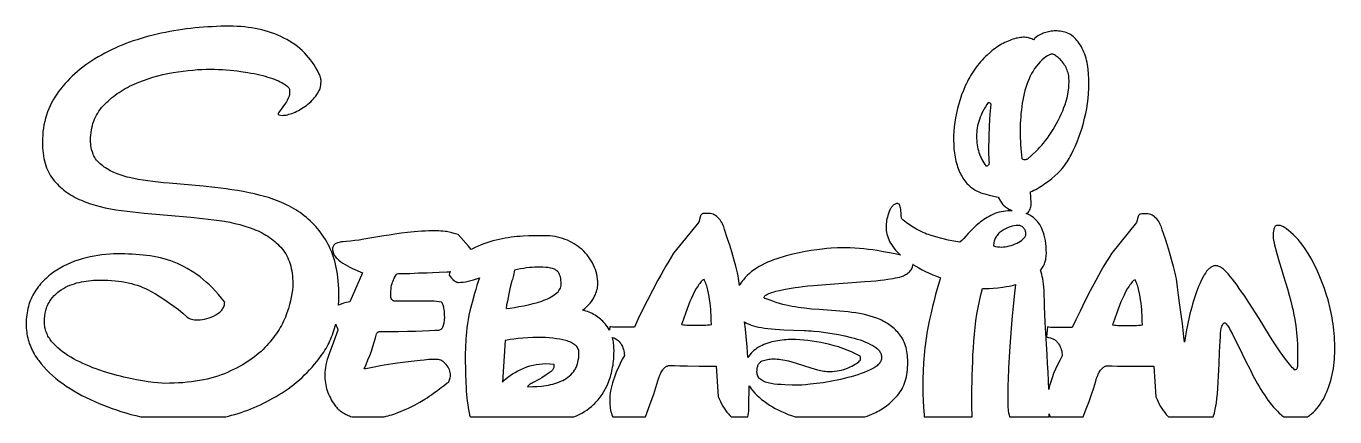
# Model space of a CAD drawing. Extents: x 0 to 212, y 5 to 68.
import ezdxf

# ---------------------------------------------------------------- set-up
doc = ezdxf.new("R2010")
doc.units = 0
doc.layers.add('CAMADA_1', color=18, linetype='CONTINUOUS')

msp = doc.modelspace()

# ---------------------------------------------------------------- linework, layer by layer
at = {"layer": 'CAMADA_1'}
for points in [[(18.52, 5.41), (32.25, 5.41), (32.68, 5.52), (33.21, 5.66), (33.73, 5.8), (34.26, 5.96), (34.78, 6.13), (35.3, 6.31), (35.82, 6.5), (36.34, 6.7), (36.85, 6.92), (37.36, 7.14), (37.87, 7.37), (38.38, 7.61), (38.89, 7.87), (39.39, 8.13), (39.89, 8.41), (40.39, 8.69), (40.89, 8.99), (41.38, 9.3), (41.87, 9.62), (42.34, 9.95), (42.81, 10.29), (43.27, 10.64), (43.72, 11.01), (44.16, 11.38), (44.59, 11.77), (45.01, 12.17), (45.42, 12.58), (45.82, 13.01), (46.22, 13.44), (46.6, 13.89), (46.98, 14.35), (47.35, 14.82), (47.71, 15.3), (47.91, 15.58), (48.1, 15.87), (48.29, 16.16), (48.47, 16.46), (48.64, 16.76), (48.8, 17.06), (48.96, 17.37), (49.11, 17.69), (49.25, 18.01), (49.38, 18.33), (49.51, 18.66), (49.63, 19), (49.74, 19.34), (49.85, 19.68), (49.94, 20.03), (50.03, 20.38), (50.13, 20.17), (50.22, 19.94), (50.3, 19.69), (50.38, 19.42), (49.69, 17.48), (48.98, 15.57), (48.81, 15.1), (48.67, 14.65), (48.54, 14.21), (48.44, 13.78), (48.36, 13.37), (48.31, 12.97), (48.27, 12.59), (48.26, 12.22), (48.27, 11.89), (48.29, 11.56), (48.32, 11.23), (48.36, 10.9), (48.42, 10.58), (48.49, 10.26), (48.57, 9.95), (48.66, 9.64), (48.77, 9.34), (48.89, 9.04), (49.02, 8.74), (49.17, 8.45), (49.32, 8.16), (49.49, 7.87), (49.68, 7.59), (49.87, 7.31), (50, 7.14), (50.14, 6.98), (50.28, 6.82), (50.43, 6.67), (50.58, 6.53), (50.74, 6.4), (50.91, 6.27), (51.08, 6.15), (51.26, 6.03), (51.44, 5.92), (51.63, 5.82), (51.83, 5.72), (52.03, 5.64), (52.24, 5.56), (52.45, 5.48), (52.67, 5.41), (57.87, 5.41), (58.18, 5.49), (58.49, 5.57), (58.79, 5.65), (59.1, 5.75), (59.58, 5.91), (60.06, 6.08), (60.53, 6.27), (60.99, 6.46), (61.45, 6.66), (61.9, 6.87), (62.34, 7.09), (62.78, 7.31), (63.63, 7.78), (64.42, 8.26), (64.8, 8.49), (65.17, 8.73), (65.53, 8.98), (65.87, 9.22), (66.52, 9.69), (67.1, 10.12), (67.62, 10.51), (68.07, 10.87), (68.19, 10.96), (68.3, 11.08), (68.38, 11.21), (68.45, 11.36), (68.51, 11.52), (68.55, 11.71), (68.57, 11.92), (68.58, 12.14), (68.57, 12.35), (68.54, 12.56), (68.49, 12.77), (68.41, 12.99), (68.32, 13.2), (68.2, 13.41), (68.06, 13.62), (67.9, 13.83), (67.73, 14.03), (67.56, 14.2), (67.38, 14.35), (67.21, 14.47), (67.02, 14.56), (66.84, 14.63), (66.65, 14.67), (66.46, 14.68), (65.78, 14.67), (65.07, 14.64), (64.36, 14.58), (63.67, 14.51), (61.75, 14.3), (60.87, 14.19), (60.04, 14.08), (59.27, 13.96), (58.55, 13.85), (57.89, 13.74), (57.28, 13.62), (56.24, 13.42), (55.45, 13.27), (54.91, 13.18), (54.73, 13.16), (54.61, 13.16), (54.94, 13.88), (55.25, 14.59), (55.53, 15.31), (55.8, 16.03), (56.04, 16.75), (56.26, 17.45), (56.46, 18.15), (56.64, 18.83), (56.69, 18.91), (56.74, 18.98), (56.79, 19.03), (56.86, 19.08), (56.92, 19.12), (56.99, 19.15), (57.07, 19.16), (57.15, 19.17), (58.72, 19.17), (60.21, 19.19), (61.62, 19.21), (62.95, 19.25), (65.18, 19.34), (66.04, 19.38), (66.72, 19.42), (66.86, 19.45), (66.99, 19.5), (67.1, 19.57), (67.21, 19.66), (67.29, 19.77), (67.37, 19.9), (67.43, 20.06), (67.48, 20.22), (67.55, 20.57), (67.61, 20.89), (67.64, 21.19), (67.65, 21.45), (67.64, 21.76), (67.63, 22.08), (67.6, 22.41), (67.57, 22.76), (67.54, 22.94), (67.51, 23.11), (67.47, 23.26), (67.42, 23.41), (67.36, 23.55), (67.3, 23.68), (67.22, 23.8), (67.14, 23.91), (65.96, 24.08), (59.69, 24.08), (59.59, 24.08), (59.5, 24.1), (59.41, 24.12), (59.33, 24.15), (59.26, 24.19), (59.2, 24.24), (59.15, 24.3), (59.1, 24.37), (59.02, 24.52), (58.97, 24.66), (58.94, 24.79), (58.93, 24.92), (58.94, 25.31), (58.95, 25.68), (58.98, 26.02), (59.02, 26.34), (59.08, 26.64), (59.14, 26.91), (59.22, 27.16), (59.31, 27.38), (59.49, 27.77), (59.66, 28.08), (59.81, 28.32), (59.88, 28.41), (59.95, 28.48), (60.18, 28.52), (60.47, 28.54), (60.82, 28.56), (61.22, 28.56), (62.02, 28.57), (62.74, 28.61), (63.42, 28.64), (64.09, 28.65), (64.83, 28.66), (65.7, 28.69), (66.74, 28.74), (67.99, 28.82), (68.25, 28.83), (68.54, 28.86), (68.44, 28.59), (68.36, 28.3), (68.57, 28.02), (68.77, 27.78), (68.97, 27.57), (69.16, 27.41), (69.35, 27.28), (69.44, 27.23), (69.53, 27.18), (69.62, 27.15), (69.71, 27.13), (69.8, 27.11), (69.88, 27.11), (70.25, 27.12), (70.63, 27.16), (71.03, 27.22), (71.45, 27.3), (71.88, 27.41), (72.33, 27.54), (72.79, 27.69), (73.27, 27.87), (73.06, 27.27), (72.85, 26.63), (72.66, 25.97), (72.46, 25.29), (72.09, 23.89), (71.74, 22.5), (71.58, 21.8), (71.45, 21.12), (71.33, 20.45), (71.23, 19.79), (71.16, 19.15), (71.11, 18.55), (71.08, 17.98), (71.07, 17.46), (71.03, 17.04), (71, 16.63), (70.99, 16.24), (70.98, 15.85), (70.98, 14.41), (70.99, 13.28), (71.01, 12.18), (71.05, 11.1), (71.11, 10.05), (71.14, 9.53), (71.19, 9.01), (71.24, 8.48), (71.31, 7.94), (71.38, 7.41), (71.47, 6.87), (71.56, 6.32), (71.66, 5.77), (71.66, 5.69), (71.74, 5.54), (71.85, 5.41), (88.51, 5.41), (88.97, 5.59), (89.4, 5.79), (89.83, 6.01), (90.24, 6.25), (90.63, 6.5), (91.01, 6.78), (91.37, 7.07), (91.72, 7.38), (91.91, 7.57), (92.09, 7.76), (92.27, 7.95), (92.45, 8.15), (92.61, 8.36), (92.78, 8.57), (93.09, 9.01), (93.38, 9.48), (93.65, 9.97), (93.9, 10.49), (94.14, 11.02), (94.24, 11.3), (94.34, 11.59), (94.44, 11.88), (94.53, 12.17), (94.61, 12.47), (94.68, 12.78), (94.74, 13.1), (94.8, 13.42), (94.86, 13.74), (94.9, 14.07), (94.94, 14.41), (94.97, 14.75), (95.01, 15.46), (95.03, 16.19), (95.02, 16.46), (95.01, 16.73), (94.99, 16.99), (94.96, 17.25), (94.92, 17.51), (94.87, 17.75), (94.82, 18), (94.75, 18.24), (94.97, 18.16), (95.17, 18.08), (95.37, 17.97), (95.54, 17.86), (95.71, 17.73), (95.85, 17.58), (95.99, 17.43), (96.11, 17.25), (96.25, 17.02), (96.37, 16.78), (96.47, 16.54), (96.56, 16.3), (96.62, 16.06), (96.67, 15.81), (96.69, 15.56), (96.7, 15.31), (96.42, 14.78), (96.15, 14.27), (95.9, 13.76), (95.67, 13.26), (95.45, 12.78), (95.26, 12.3), (95.08, 11.83), (94.93, 11.37), (94.79, 10.92), (94.67, 10.48), (94.56, 10.05), (94.48, 9.62), (94.42, 9.21), (94.37, 8.81), (94.34, 8.41), (94.33, 8.03), (94.34, 7.69), (94.35, 7.38), (94.38, 7.07), (94.42, 6.78), (94.46, 6.5), (94.52, 6.23), (94.59, 5.98), (94.67, 5.74), (94.74, 5.58), (94.81, 5.42), (100.09, 5.42), (100.6, 6.76), (101.04, 7.92), (101.44, 9.05), (101.8, 10.15), (102.12, 11.2), (102.28, 11.69), (102.44, 12.13), (102.53, 12.33), (102.61, 12.51), (102.71, 12.68), (102.8, 12.84), (102.9, 12.99), (102.99, 13.12), (103.1, 13.23), (103.2, 13.34), (103.31, 13.43), (103.42, 13.5), (103.53, 13.56), (103.65, 13.61), (103.67, 13.63), (103.71, 13.65), (103.81, 13.68), (103.96, 13.69), (104.15, 13.7), (104.78, 13.69), (105.64, 13.66), (106.2, 13.64), (106.92, 13.62), (108.81, 13.61), (111.52, 13.61), (111.86, 8.7), (112.03, 8.29), (112.22, 7.89), (112.41, 7.51), (112.61, 7.15), (112.82, 6.8), (113.04, 6.47), (113.27, 6.16), (113.51, 5.87), (113.73, 5.63), (113.96, 5.41), (116.68, 5.42), (116.73, 5.71), (116.76, 6.01), (116.79, 6.31), (116.81, 6.63), (116.83, 7.16), (116.84, 7.85), (116.85, 9.72), (116.85, 10.43), (117.01, 10.18), (117.2, 9.93), (117.48, 9.58), (117.79, 9.23), (118.13, 8.89), (118.49, 8.56), (118.87, 8.23), (119.27, 7.92), (119.7, 7.61), (120.16, 7.31), (120.62, 7.03), (121.09, 6.76), (121.58, 6.51), (122.1, 6.26), (122.62, 6.03), (123.17, 5.81), (123.73, 5.61), (124.31, 5.41), (135.56, 5.41), (135.93, 5.54), (136.3, 5.68), (136.68, 5.83), (137.05, 6), (137.32, 6.12), (137.58, 6.25), (137.84, 6.39), (138.1, 6.54), (138.35, 6.7), (138.6, 6.86), (138.84, 7.03), (139.08, 7.2), (139.32, 7.39), (139.55, 7.58), (139.78, 7.77), (140, 7.98), (140.22, 8.19), (140.44, 8.41), (140.65, 8.64), (140.86, 8.87), (141.06, 9.12), (141.25, 9.37), (141.42, 9.64), (141.58, 9.92), (141.73, 10.22), (141.86, 10.52), (141.99, 10.84), (142.1, 11.17), (142.19, 11.51), (142.28, 11.87), (142.35, 12.23), (142.41, 12.61), (142.45, 13), (142.48, 13.41), (142.5, 13.82), (142.51, 14.25), (142.5, 14.62), (142.49, 14.97), (142.46, 15.32), (142.42, 15.65), (142.37, 15.97), (142.31, 16.29), (142.23, 16.59), (142.15, 16.89), (142.05, 17.17), (141.95, 17.44), (141.83, 17.7), (141.7, 17.96), (141.56, 18.2), (141.41, 18.43), (141.24, 18.65), (141.07, 18.86), (140.89, 19.07), (140.7, 19.26), (140.51, 19.45), (140.31, 19.64), (140.1, 19.81), (139.9, 19.98), (139.68, 20.15), (139.46, 20.3), (139.24, 20.45), (139.01, 20.6), (138.77, 20.73), (138.53, 20.86), (138.28, 20.99), (138.03, 21.11), (137.78, 21.22), (137.51, 21.32), (136.98, 21.51), (136.43, 21.68), (135.87, 21.84), (135.29, 21.98), (134.7, 22.09), (134.1, 22.19), (133.49, 22.27), (132.86, 22.34), (128.2, 22.72), (126.97, 22.81), (125.83, 22.93), (125.29, 22.99), (124.77, 23.07), (124.28, 23.14), (123.8, 23.22), (123.32, 23.32), (122.83, 23.43), (122.32, 23.56), (121.79, 23.71), (121.24, 23.88), (120.67, 24.07), (120.09, 24.27), (119.48, 24.49), (119.41, 24.51), (119.35, 24.54), (119.32, 24.59), (119.31, 24.66), (119.32, 24.75), (119.35, 24.83), (119.41, 24.92), (119.48, 25), (119.66, 25.11), (119.84, 25.2), (120.04, 25.3), (120.24, 25.38), (120.46, 25.47), (120.69, 25.54), (120.93, 25.61), (121.17, 25.68), (121.75, 25.81), (122.47, 25.95), (123.32, 26.11), (124.31, 26.27), (124.87, 26.36), (125.56, 26.44), (126.35, 26.53), (127.27, 26.61), (129.27, 26.78), (131.38, 26.95), (133.5, 27.11), (135.57, 27.25), (136.52, 27.31), (137.37, 27.38), (138.09, 27.46), (138.7, 27.54), (139.3, 27.64), (140.1, 27.75), (140.52, 27.82), (140.89, 27.89), (141.22, 27.97), (141.49, 28.05), (141.66, 28.12), (141.82, 28.19), (141.98, 28.27), (142.14, 28.36), (142.29, 28.45), (142.44, 28.55), (142.58, 28.66), (142.72, 28.77), (142.85, 28.89), (142.97, 29.02), (143.07, 29.16), (143.16, 29.31), (143.23, 29.47), (143.28, 29.64), (143.33, 29.81), (143.36, 30), (143.35, 30.01), (143.83, 29.72), (144.32, 29.44), (144.84, 29.16), (145.39, 28.89), (145.95, 28.62), (146.55, 28.35), (147.16, 28.09), (147.8, 27.83), (147.53, 26.96), (147.27, 26.07), (147.01, 25.14), (146.76, 24.19), (146.51, 23.2), (146.27, 22.18), (146.04, 21.12), (145.81, 20.04), (145.71, 19.48), (145.61, 18.92), (145.51, 18.35), (145.43, 17.77), (145.35, 17.18), (145.27, 16.58), (145.21, 15.98), (145.15, 15.36), (145.1, 14.74), (145.05, 14.11), (144.98, 12.82), (144.94, 11.49), (144.93, 10.13), (144.94, 9.13), (144.98, 8.06), (145.04, 6.93), (145.14, 5.73), (145.17, 5.42), (152.91, 5.42), (152.89, 7.17), (152.88, 8.95), (152.89, 10.01), (152.9, 11.08), (152.93, 12.15), (152.96, 13.23), (153, 14.32), (153.05, 15.42), (153.11, 16.52), (153.18, 17.63), (153.27, 18.73), (153.38, 19.82), (153.52, 20.91), (153.68, 21.97), (153.87, 23.03), (154.08, 24.08), (154.31, 25.11), (154.58, 26.13), (155.09, 26.13), (155.67, 26.15), (156.33, 26.19), (157.07, 26.25), (157.88, 26.35), (158.4, 26.42), (158.92, 26.51), (159.43, 26.63), (159.93, 26.76), (159.71, 24.9), (159.53, 23.21), (159.39, 21.71), (159.28, 20.39), (159.07, 17.52), (158.94, 15.94), (158.81, 13.27), (158.73, 11.45), (158.7, 10.58), (158.69, 9.63), (158.69, 7.05), (158.7, 6.86), (158.72, 6.63), (158.76, 6.35), (158.81, 6.04), (158.88, 5.73), (158.95, 5.42), (165.38, 5.42), (165.37, 5.9), (165.44, 5.68), (165.55, 5.42), (170.88, 5.42), (171.36, 6.7), (171.81, 7.87), (172.21, 9), (172.57, 10.09), (172.89, 11.14), (173.04, 11.64), (173.21, 12.07), (173.29, 12.27), (173.38, 12.46), (173.47, 12.63), (173.56, 12.79), (173.66, 12.93), (173.76, 13.06), (173.86, 13.18), (173.97, 13.28), (174.07, 13.37), (174.18, 13.45), (174.3, 13.51), (174.41, 13.56), (174.44, 13.58), (174.48, 13.59), (174.58, 13.62), (174.73, 13.64), (174.92, 13.64), (175.54, 13.63), (176.4, 13.6), (176.96, 13.58), (177.68, 13.57), (179.58, 13.56), (182.29, 13.56), (182.62, 8.65), (182.8, 8.23), (182.98, 7.84), (183.17, 7.45), (183.38, 7.09), (183.59, 6.75), (183.81, 6.42), (184.04, 6.11), (184.27, 5.81), (184.46, 5.6), (184.66, 5.41), (191.9, 5.42), (191.99, 5.71), (192.07, 6.01), (192.22, 6.63), (192.32, 7.12), (192.4, 7.68), (192.48, 8.35), (192.55, 9.14), (192.62, 10.04), (192.74, 11.97), (192.83, 13.97), (192.92, 15.9), (193, 17.61), (193.04, 18.34), (193.08, 18.93), (193.13, 19.36), (193.17, 19.65), (193.23, 19.86), (193.3, 20.05), (193.37, 20.21), (193.44, 20.34), (193.52, 20.45), (193.6, 20.52), (193.68, 20.56), (193.76, 20.58), (193.8, 20.57), (193.83, 20.56), (193.91, 20.5), (194.01, 20.41), (194.11, 20.28), (194.23, 20.11), (194.36, 19.91), (194.5, 19.67), (194.65, 19.39), (194.98, 18.76), (195.34, 18.07), (196.13, 16.47), (197.02, 14.66), (198, 12.7), (198.25, 12.2), (198.51, 11.71), (198.78, 11.22), (199.04, 10.75), (199.31, 10.28), (199.59, 9.82), (199.87, 9.37), (200.15, 8.94), (200.44, 8.51), (200.73, 8.1), (201.03, 7.71), (201.33, 7.34), (201.63, 6.98), (201.94, 6.64), (202.25, 6.32), (202.57, 6.01), (202.76, 5.84), (202.94, 5.69), (203.13, 5.54), (203.32, 5.41), (207.12, 5.41), (207.29, 5.52), (207.45, 5.63), (207.61, 5.76), (207.77, 5.89), (208.07, 6.16), (208.36, 6.45), (208.64, 6.76), (208.91, 7.09), (209.16, 7.44), (209.4, 7.81), (209.63, 8.19), (209.85, 8.6), (210.05, 9.02), (210.24, 9.44), (210.42, 9.88), (210.59, 10.33), (210.74, 10.79), (210.88, 11.26), (211.01, 11.75), (211.12, 12.24), (211.22, 12.73), (211.3, 13.23), (211.38, 13.72), (211.44, 14.22), (211.48, 14.71), (211.51, 15.2), (211.53, 15.69), (211.54, 16.17), (211.54, 16.72), (211.52, 17.26), (211.5, 17.8), (211.47, 18.33), (211.43, 18.86), (211.39, 19.38), (211.33, 19.9), (211.27, 20.41), (211.19, 20.91), (211.11, 21.41), (211.02, 21.91), (210.92, 22.4), (210.81, 22.88), (210.7, 23.36), (210.57, 23.83), (210.44, 24.3), (210.16, 25.22), (209.87, 26.1), (209.56, 26.95), (209.24, 27.76), (208.92, 28.55), (208.58, 29.29), (208.22, 30.01), (207.86, 30.69), (207.49, 31.34), (207.11, 31.95), (206.74, 32.53), (206.36, 33.06), (205.97, 33.56), (205.59, 34.03), (205.2, 34.45), (204.81, 34.84), (204.43, 35.19), (204.07, 35.49), (203.74, 35.75), (203.42, 35.95), (203.13, 36.12), (203, 36.18), (202.87, 36.23), (202.74, 36.27), (202.62, 36.3), (202.51, 36.32), (202.4, 36.32), (202.26, 36.31), (202.13, 36.28), (202.02, 36.23), (201.92, 36.17), (201.84, 36.08), (201.77, 35.97), (201.72, 35.84), (201.68, 35.69), (201.62, 35.38), (201.58, 35.09), (201.56, 34.81), (201.55, 34.55), (201.55, 34.21), (201.81, 33.19), (202.18, 31.76), (202.55, 30.44), (202.9, 29.22), (203.24, 28.11), (203.57, 27.07), (203.88, 26.05), (204.16, 25.06), (204.43, 24.09), (204.55, 23.61), (204.67, 23.13), (204.78, 22.64), (204.88, 22.14), (205.07, 21.14), (205.23, 20.11), (205.3, 19.58), (205.36, 19.02), (205.41, 18.44), (205.46, 17.84), (205.49, 17.2), (205.51, 16.55), (205.53, 15.87), (205.53, 15.16), (205.52, 14.2), (205.51, 13.82), (205.49, 13.51), (205.47, 13.38), (205.44, 13.27), (205.4, 13.17), (205.35, 13.09), (205.29, 13.03), (205.21, 12.99), (205.12, 12.97), (205.02, 12.96), (205.03, 12.96), (205.03, 12.97), (205.02, 13), (204.92, 13.13), (204.72, 13.34), (204.43, 13.63), (204.01, 14.17), (203.58, 14.74), (203.15, 15.32), (202.73, 15.92), (202.3, 16.54), (201.87, 17.19), (201.43, 17.86), (201, 18.54), (199.3, 21.26), (197.66, 23.84), (197.26, 24.45), (196.87, 25.04), (196.48, 25.6), (196.1, 26.14), (195.73, 26.66), (195.36, 27.15), (195, 27.62), (194.65, 28.07), (194.31, 28.48), (193.98, 28.83), (193.67, 29.13), (193.52, 29.26), (193.37, 29.37), (193.23, 29.47), (193.09, 29.56), (192.95, 29.64), (192.82, 29.7), (192.69, 29.74), (192.56, 29.78), (192.44, 29.8), (192.32, 29.81), (192.21, 29.8), (192.09, 29.79), (191.98, 29.76), (191.87, 29.73), (191.76, 29.69), (191.65, 29.64), (191.54, 29.58), (191.43, 29.51), (191.33, 29.43), (191.22, 29.34), (191.02, 29.14), (190.82, 28.9), (190.63, 28.62), (190.44, 28.31), (190.25, 27.98), (190.07, 27.64), (189.89, 27.27), (189.71, 26.87), (189.53, 26.46), (189.36, 26.03), (189.19, 25.57), (189.02, 25.1), (188.86, 24.62), (188.71, 24.12), (188.56, 23.61), (188.41, 23.09), (188.27, 22.56), (188.13, 22.02), (188.01, 21.47), (187.79, 20.46), (187.59, 19.46), (187.4, 18.46), (187.24, 17.46), (187.15, 18.34), (187.04, 19.39), (186.91, 20.46), (186.76, 21.55), (186.6, 22.66), (186.43, 23.82), (186.26, 25.04), (186.1, 26.33), (185.93, 27.7), (185.83, 28.14), (185.72, 28.62), (185.46, 29.69), (185.15, 30.83), (184.83, 31.97), (184.49, 33.07), (184.15, 34.09), (183.64, 35.57), (183.59, 35.8), (183.52, 36.03), (183.44, 36.26), (183.33, 36.48), (183.21, 36.7), (183.08, 36.92), (182.92, 37.13), (182.75, 37.35), (182.57, 37.55), (182.38, 37.72), (182.19, 37.86), (182, 37.98), (181.8, 38.08), (181.6, 38.14), (181.39, 38.18), (181.18, 38.19), (180.68, 38.19), (180.37, 38.18), (180.13, 38.15), (180.07, 38.14), (180.02, 38.11), (179.97, 38.08), (179.93, 38.04), (179.83, 37.92), (179.75, 37.77), (179.49, 36.76), (175.43, 31.76), (175.04, 31.14), (174.63, 30.48), (174.21, 29.77), (173.78, 29.01), (173.33, 28.22), (172.89, 27.41), (172, 25.75), (171.14, 24.09), (170.35, 22.49), (169.65, 21.04), (169.08, 19.82), (166.28, 19.82), (165.89, 19.83), (165.56, 19.84), (165.3, 19.87), (165.1, 19.91), (164.93, 18.3), (165.26, 18.24), (165.56, 18.17), (165.7, 18.12), (165.84, 18.06), (165.97, 18), (166.09, 17.94), (166.21, 17.87), (166.32, 17.79), (166.43, 17.71), (166.53, 17.62), (166.63, 17.52), (166.72, 17.42), (166.8, 17.31), (166.88, 17.2), (167.02, 16.96), (167.14, 16.73), (167.24, 16.49), (167.32, 16.25), (167.39, 16), (167.43, 15.75), (167.46, 15.5), (167.47, 15.25), (167.07, 14.51), (166.7, 13.78), (166.37, 13.08), (166.08, 12.39), (165.83, 11.72), (165.62, 11.07), (165.52, 10.75), (165.44, 10.44), (165.36, 10.13), (165.3, 9.83), (165.25, 11.21), (165.19, 12.6), (165.12, 13.99), (165.04, 15.39), (164.88, 18.03), (164.74, 20.65), (164.62, 23.26), (164.53, 25.85), (164.49, 26.34), (164.44, 26.8), (164.39, 27.24), (164.32, 27.66), (164.25, 28.05), (164.16, 28.41), (164.07, 28.75), (163.97, 29.07), (164.08, 29.21), (164.19, 29.35), (164.29, 29.5), (164.38, 29.65), (164.46, 29.81), (164.54, 29.97), (164.61, 30.13), (164.67, 30.3), (164.73, 30.48), (164.77, 30.65), (164.81, 30.83), (164.85, 31.02), (164.87, 31.21), (164.89, 31.41), (164.91, 31.81), (164.9, 32.36), (164.87, 32.89), (164.82, 33.4), (164.76, 33.87), (164.67, 34.32), (164.57, 34.74), (164.45, 35.13), (164.31, 35.49), (164.16, 35.83), (164, 36.14), (163.83, 36.44), (163.65, 36.71), (163.46, 36.95), (163.26, 37.18), (163.05, 37.38), (162.83, 37.56), (162.54, 37.77), (162.24, 37.96), (161.93, 38.11), (161.62, 38.25), (161.79, 38.3), (161.95, 38.37), (162.09, 38.56), (162.2, 38.75), (162.29, 38.94), (162.37, 39.12), (162.42, 39.31), (162.46, 39.5), (162.47, 39.69), (162.47, 39.88), (162.33, 41.71), (162.62, 41.84), (162.91, 41.98), (163.2, 42.13), (163.5, 42.29), (163.79, 42.46), (164.08, 42.65), (164.37, 42.84), (164.67, 43.05), (165.24, 43.47), (165.78, 43.9), (166.29, 44.33), (166.77, 44.76), (166.97, 44.94), (167.16, 45.14), (167.35, 45.35), (167.53, 45.57), (167.72, 45.8), (167.9, 46.04), (168.08, 46.29), (168.26, 46.55), (168.43, 46.83), (168.61, 47.12), (168.78, 47.41), (168.94, 47.72), (169.27, 48.38), (169.59, 49.07), (169.9, 49.8), (170.18, 50.54), (170.44, 51.29), (170.68, 52.05), (170.9, 52.82), (171.1, 53.6), (171.28, 54.39), (171.44, 55.2), (171.57, 56.01), (171.67, 56.81), (171.74, 57.61), (171.79, 58.4), (171.8, 59.18), (171.79, 59.96), (171.74, 60.74), (171.67, 61.51), (171.62, 61.89), (171.56, 62.26), (171.49, 62.62), (171.41, 62.97), (171.32, 63.31), (171.22, 63.64), (171.11, 63.96), (170.99, 64.27), (170.86, 64.57), (170.72, 64.86), (170.57, 65.14), (170.41, 65.41), (170.23, 65.67), (170.05, 65.92), (169.86, 66.16), (169.66, 66.39), (169.45, 66.6), (169.24, 66.79), (169.03, 66.96), (168.81, 67.11), (168.59, 67.24), (168.35, 67.35), (168.12, 67.44), (167.88, 67.51), (167.63, 67.57), (167.39, 67.62), (167.15, 67.65), (166.9, 67.68), (166.66, 67.7), (166.42, 67.7), (166.18, 67.7), (165.94, 67.68), (165.7, 67.66), (165.47, 67.63), (165.24, 67.58), (165.02, 67.53), (164.81, 67.47), (164.6, 67.41), (164.4, 67.33), (164.21, 67.25), (163.85, 67.07), (163.54, 66.89), (163.28, 66.72), (163.07, 66.54), (162.98, 66.44), (162.95, 66.4), (162.95, 66.37), (162.93, 66.31), (162.88, 66.25), (162.72, 66.34), (162.55, 66.42), (162.37, 66.49), (162.19, 66.55), (162, 66.6), (161.8, 66.63), (161.6, 66.65), (161.39, 66.67), (161.18, 66.67), (160.96, 66.66), (160.73, 66.64), (160.5, 66.6), (160.26, 66.56), (160.01, 66.51), (159.76, 66.44), (159.5, 66.36), (159.24, 66.28), (158.98, 66.18), (158.72, 66.07), (158.45, 65.96), (158.19, 65.83), (157.93, 65.69), (157.67, 65.55), (157.41, 65.4), (157.16, 65.23), (156.9, 65.06), (156.64, 64.87), (156.38, 64.68), (156.12, 64.48), (155.86, 64.26), (155.35, 63.81), (155.07, 63.55), (154.8, 63.28), (154.54, 63.01), (154.29, 62.73), (154.04, 62.44), (153.8, 62.14), (153.57, 61.84), (153.34, 61.54), (153.13, 61.22), (152.92, 60.9), (152.71, 60.57), (152.52, 60.24), (152.33, 59.9), (152.15, 59.55), (151.98, 59.2), (151.81, 58.84), (151.51, 58.11), (151.22, 57.38), (150.97, 56.64), (150.74, 55.91), (150.54, 55.17), (150.37, 54.43), (150.22, 53.69), (150.1, 52.95), (150.01, 52.21), (149.95, 51.48), (149.91, 50.76), (149.9, 50.05), (149.93, 49.35), (149.98, 48.66), (150.06, 47.98), (150.16, 47.31), (150.23, 46.98), (150.3, 46.66), (150.38, 46.35), (150.47, 46.05), (150.56, 45.76), (150.66, 45.47), (150.77, 45.2), (150.89, 44.93), (151.01, 44.67), (151.14, 44.42), (151.28, 44.18), (151.43, 43.94), (151.58, 43.72), (151.74, 43.5), (151.91, 43.3), (152.08, 43.1), (152.33, 42.84), (152.59, 42.61), (152.86, 42.39), (153.13, 42.19), (153.42, 42.01), (153.71, 41.85), (154.02, 41.71), (154.33, 41.59), (154.98, 41.38), (155.67, 41.19), (156.39, 41.01), (157.14, 40.85), (157.51, 40.2), (157.61, 40.04), (157.71, 39.89), (157.82, 39.75), (157.93, 39.62), (158.29, 39.33), (158.65, 39.07), (158.83, 38.95), (159.02, 38.85), (159.2, 38.75), (159.38, 38.66), (159.06, 38.66), (158.69, 38.65), (158.32, 38.63), (157.96, 38.58), (157.6, 38.52), (157.26, 38.43), (156.92, 38.33), (156.59, 38.21), (156.27, 38.07), (155.96, 37.92), (155.65, 37.76), (155.36, 37.6), (155.07, 37.43), (154.8, 37.25), (154.53, 37.06), (154.28, 36.87), (154.03, 36.67), (153.55, 36.27), (153.11, 35.85), (152.69, 35.42), (152.29, 34.98), (151.92, 34.56), (151.57, 34.19), (151.24, 33.86), (150.94, 33.58), (150.29, 33.69), (149.65, 33.81), (149.03, 33.94), (148.42, 34.08), (147.82, 34.23), (147.24, 34.39), (146.67, 34.55), (146.11, 34.73), (145.84, 34.82), (145.56, 34.92), (145.29, 35.03), (145.01, 35.15), (144.46, 35.42), (143.91, 35.71), (143.36, 36.04), (142.81, 36.4), (142.26, 36.8), (141.71, 37.22), (141.65, 37.27), (141.6, 37.33), (141.55, 37.39), (141.52, 37.46), (141.49, 37.54), (141.47, 37.62), (141.46, 37.72), (141.45, 37.82), (141.44, 38.25), (141.41, 38.71), (141.39, 38.93), (141.35, 39.14), (141.3, 39.33), (141.24, 39.51), (141.21, 39.59), (141.16, 39.66), (141.11, 39.72), (141.04, 39.76), (140.97, 39.8), (140.89, 39.83), (140.79, 39.84), (140.69, 39.85), (140.58, 39.8), (140.47, 39.75), (140.36, 39.69), (140.26, 39.62), (140.16, 39.55), (140.07, 39.46), (139.98, 39.37), (139.9, 39.28), (139.82, 39.17), (139.74, 39.06), (139.61, 38.82), (139.48, 38.54), (139.38, 38.24), (139.29, 37.93), (139.21, 37.63), (139.15, 37.35), (139.09, 37.08), (139.05, 36.82), (139.02, 36.57), (139.01, 36.34), (139, 36.12), (139.01, 35.81), (139.04, 35.51), (139.08, 35.2), (139.15, 34.9), (139.23, 34.61), (139.33, 34.31), (139.45, 34.02), (139.58, 33.73), (139.74, 33.44), (139.91, 33.16), (140.1, 32.88), (140.31, 32.6), (140.54, 32.32), (140.79, 32.05), (141.05, 31.78), (141.34, 31.51), (140.46, 31.7), (139.54, 31.88), (138.57, 32.06), (137.56, 32.24), (136.86, 32.35), (136.15, 32.44), (135.43, 32.52), (134.69, 32.59), (133.94, 32.64), (133.17, 32.68), (132.39, 32.7), (131.59, 32.71), (131.13, 32.69), (130.11, 32.62), (129.41, 32.57), (128.65, 32.48), (127.8, 32.38), (126.89, 32.24), (125.92, 32.08), (124.93, 31.88), (123.91, 31.65), (122.87, 31.39), (122.34, 31.25), (121.83, 31.1), (121.32, 30.93), (120.83, 30.75), (120.34, 30.56), (119.86, 30.35), (119.39, 30.14), (118.93, 29.91), (118.49, 29.67), (118.06, 29.42), (117.66, 29.14), (117.27, 28.85), (116.9, 28.55), (116.56, 28.23), (116.23, 27.89), (115.93, 27.54), (115.75, 27.32), (115.59, 27.08), (115.44, 26.84), (115.3, 26.6), (115.16, 27.75), (115.07, 28.19), (114.96, 28.67), (114.69, 29.74), (114.39, 30.88), (114.06, 32.03), (113.72, 33.13), (113.38, 34.14), (112.87, 35.63), (112.82, 35.86), (112.75, 36.09), (112.67, 36.31), (112.57, 36.54), (112.45, 36.76), (112.31, 36.98), (112.16, 37.19), (111.98, 37.4), (111.8, 37.6), (111.62, 37.77), (111.43, 37.92), (111.23, 38.04), (111.04, 38.13), (110.83, 38.2), (110.63, 38.24), (110.42, 38.25), (109.91, 38.25), (109.6, 38.24), (109.36, 38.21), (109.31, 38.19), (109.26, 38.17), (109.21, 38.13), (109.16, 38.09), (109.07, 37.98), (108.98, 37.83), (108.73, 36.81), (104.66, 31.82), (104.27, 31.2), (103.87, 30.54), (103.45, 29.82), (103.01, 29.06), (102.57, 28.27), (102.12, 27.47), (101.23, 25.81), (100.38, 24.14), (99.58, 22.55), (98.88, 21.1), (98.31, 19.88), (95.52, 19.88), (95.13, 19.88), (94.8, 19.9), (94.53, 19.93), (94.33, 19.96), (94.28, 19.41), (94.13, 19.67), (93.96, 19.93), (93.78, 20.18), (93.59, 20.42), (93.4, 20.63), (93.21, 20.83), (93.02, 21.01), (92.82, 21.19), (92.61, 21.36), (92.4, 21.52), (92.18, 21.68), (91.96, 21.82), (91.73, 21.95), (91.49, 22.08), (91.25, 22.19), (91, 22.29), (90.74, 22.39), (90.48, 22.48), (90.22, 22.55), (89.95, 22.62), (90.29, 22.92), (90.61, 23.21), (90.89, 23.49), (91.15, 23.78), (91.38, 24.05), (91.58, 24.33), (91.75, 24.6), (91.89, 24.87), (92.01, 25.13), (92.11, 25.39), (92.2, 25.64), (92.27, 25.89), (92.33, 26.14), (92.37, 26.38), (92.39, 26.62), (92.4, 26.86), (92.39, 27.26), (92.36, 27.65), (92.31, 28.04), (92.23, 28.42), (92.14, 28.8), (92.02, 29.17), (91.88, 29.54), (91.72, 29.9), (91.55, 30.26), (91.35, 30.6), (91.14, 30.93), (90.92, 31.25), (90.68, 31.55), (90.42, 31.85), (90.15, 32.13), (89.86, 32.4), (89.56, 32.66), (89.24, 32.9), (88.92, 33.13), (88.58, 33.34), (88.23, 33.54), (87.87, 33.73), (87.49, 33.9), (87.11, 34.05), (86.71, 34.19), (86.31, 34.31), (85.9, 34.41), (85.49, 34.5), (85.07, 34.56), (84.64, 34.61), (84.21, 34.64), (83.77, 34.64), (82.98, 34.64), (82.15, 34.62), (81.26, 34.6), (80.34, 34.56), (79.86, 34.53), (79.38, 34.5), (78.9, 34.45), (78.41, 34.39), (77.92, 34.32), (77.43, 34.24), (76.94, 34.15), (76.44, 34.05), (75.95, 33.94), (75.45, 33.81), (74.97, 33.67), (74.48, 33.51), (74, 33.34), (73.53, 33.16), (73.06, 32.95), (72.59, 32.74), (72.26, 32.58), (71.95, 32.4), (71.74, 32.68), (71.5, 32.97), (69.85, 34.83), (69.21, 35.02), (68.64, 35.17), (68.15, 35.27), (67.93, 35.31), (67.73, 35.34), (67.36, 35.37), (67.01, 35.4), (66.69, 35.42), (66.38, 35.42), (65.73, 35.42), (65.1, 35.41), (64.48, 35.39), (63.88, 35.36), (63.3, 35.32), (62.73, 35.28), (62.18, 35.23), (61.64, 35.17), (60.6, 35.04), (59.62, 34.9), (58.68, 34.76), (57.79, 34.62), (54.57, 34.07), (53.84, 33.95), (53.12, 33.86), (52.42, 33.78), (51.73, 33.73), (51.22, 33.68), (50.99, 33.64), (50.77, 33.6), (50.57, 33.56), (50.39, 33.51), (50.23, 33.45), (50.08, 33.39), (49.95, 33.32), (49.84, 33.24), (49.75, 33.14), (49.67, 33.03), (49.61, 32.91), (49.57, 32.77), (49.54, 32.62), (49.53, 32.46), (49.54, 32.29), (49.56, 32.13), (49.6, 31.97), (49.65, 31.81), (49.71, 31.66), (49.79, 31.51), (49.89, 31.37), (50, 31.23), (50.12, 31.09), (50.25, 30.96), (50.53, 30.7), (50.84, 30.45), (51.18, 30.22), (51.55, 29.99), (51.93, 29.77), (52.33, 29.56), (52.75, 29.37), (54.36, 28.65), (52.33, 23.99), (52.03, 23.94), (51.74, 23.88), (51.46, 23.79), (51.18, 23.7), (50.5, 23.44), (50.53, 24.15), (50.54, 24.86), (50.54, 25.5), (50.52, 26.12), (50.48, 26.73), (50.44, 27.32), (50.37, 27.9), (50.3, 28.46), (50.21, 29.01), (50.11, 29.54), (49.99, 30.06), (49.87, 30.56), (49.72, 31.04), (49.57, 31.52), (49.4, 31.97), (49.21, 32.41), (49.02, 32.84), (48.81, 33.25), (48.59, 33.64), (48.36, 34.03), (48.12, 34.41), (47.87, 34.77), (47.62, 35.13), (47.36, 35.47), (47.09, 35.81), (46.81, 36.13), (46.52, 36.45), (46.23, 36.75), (45.92, 37.05), (45.61, 37.33), (45.29, 37.61), (44.96, 37.87), (44.62, 38.12), (44.28, 38.37), (43.93, 38.6), (43.57, 38.83), (43.2, 39.05), (42.83, 39.26), (42.45, 39.46), (42.06, 39.65), (41.67, 39.84), (41.27, 40.02), (40.87, 40.19), (40.46, 40.35), (40.04, 40.51), (39.61, 40.65), (39.18, 40.79), (38.74, 40.92), (38.3, 41.05), (37.84, 41.16), (36.93, 41.38), (36.02, 41.57), (35.1, 41.76), (34.18, 41.92), (33.26, 42.07), (32.34, 42.21), (31.41, 42.33), (30.48, 42.43), (28.62, 42.62), (26.77, 42.79), (24.94, 42.96), (23.11, 43.11), (22.22, 43.19), (21.35, 43.28), (20.5, 43.38), (19.68, 43.49), (18.89, 43.61), (18.13, 43.74), (17.39, 43.89), (16.68, 44.04), (16.33, 44.12), (16, 44.21), (15.67, 44.31), (15.35, 44.41), (15.04, 44.51), (14.73, 44.62), (14.44, 44.74), (14.15, 44.87), (13.87, 45), (13.6, 45.13), (13.34, 45.27), (13.08, 45.42), (12.84, 45.58), (12.6, 45.73), (12.37, 45.9), (12.15, 46.07), (11.94, 46.25), (11.74, 46.44), (11.56, 46.64), (11.39, 46.85), (11.23, 47.07), (11.09, 47.29), (10.96, 47.53), (10.85, 47.78), (10.75, 48.03), (10.66, 48.3), (10.58, 48.57), (10.52, 48.86), (10.47, 49.15), (10.44, 49.46), (10.42, 49.77), (10.41, 50.09), (10.42, 50.5), (10.45, 50.9), (10.48, 51.29), (10.54, 51.68), (10.61, 52.05), (10.7, 52.42), (10.8, 52.77), (10.92, 53.12), (11.06, 53.46), (11.21, 53.79), (11.37, 54.11), (11.56, 54.43), (11.75, 54.73), (11.97, 55.03), (12.2, 55.32), (12.45, 55.6), (12.7, 55.87), (12.97, 56.13), (13.24, 56.39), (13.52, 56.64), (13.81, 56.89), (14.1, 57.12), (14.4, 57.35), (14.71, 57.58), (15.03, 57.79), (15.35, 58), (15.68, 58.2), (16.02, 58.4), (16.36, 58.59), (16.71, 58.77), (17.07, 58.94), (17.44, 59.11), (18.19, 59.43), (18.95, 59.72), (19.72, 59.99), (20.5, 60.23), (21.29, 60.45), (22.1, 60.65), (22.92, 60.82), (23.75, 60.97), (24.57, 61.1), (25.38, 61.21), (26.17, 61.31), (26.93, 61.39), (27.68, 61.45), (28.41, 61.49), (29.11, 61.51), (29.8, 61.52), (30.45, 61.52), (31.09, 61.5), (31.72, 61.48), (32.34, 61.44), (32.95, 61.39), (33.55, 61.33), (34.13, 61.26), (34.71, 61.18), (35.81, 61.01), (36.34, 60.91), (36.84, 60.81), (37.32, 60.71), (37.78, 60.6), (38.23, 60.49), (38.65, 60.38), (39.05, 60.26), (39.43, 60.14), (39.8, 60.02), (40.14, 59.89), (40.46, 59.76), (40.77, 59.63), (41.05, 59.5), (41.32, 59.36), (41.56, 59.23), (41.77, 59.1), (41.96, 58.97), (42.12, 58.85), (42.25, 58.73), (42.36, 58.61), (42.45, 58.5), (42.5, 58.39), (42.54, 58.3), (42.56, 58.18), (42.58, 58.04), (42.59, 57.88), (42.57, 57.65), (42.54, 57.42), (42.49, 57.18), (42.42, 56.95), (42.32, 56.72), (42.2, 56.49), (42.07, 56.25), (41.91, 56.02), (40.81, 54.5), (40.77, 54.45), (40.74, 54.41), (40.73, 54.37), (40.72, 54.33), (40.73, 54.25), (40.77, 54.2), (40.82, 54.17), (40.89, 54.16), (41.4, 54.07), (41.6, 54.08), (41.8, 54.1), (42.01, 54.13), (42.24, 54.18), (42.47, 54.24), (42.71, 54.31), (42.96, 54.4), (43.22, 54.5), (43.48, 54.61), (43.75, 54.73), (44.01, 54.86), (44.27, 55), (44.53, 55.16), (44.78, 55.32), (45.04, 55.5), (45.29, 55.68), (45.54, 55.88), (45.78, 56.08), (46.01, 56.28), (46.23, 56.5), (46.43, 56.72), (46.63, 56.94), (46.81, 57.18), (46.99, 57.42), (47.15, 57.66), (47.28, 57.91), (47.4, 58.16), (47.5, 58.42), (47.57, 58.68), (47.62, 58.95), (47.65, 59.22), (47.67, 59.49), (47.66, 59.68), (47.64, 59.86), (47.62, 60.04), (47.58, 60.21), (47.53, 60.38), (47.47, 60.54), (47.41, 60.69), (47.33, 60.85), (47.09, 61.31), (46.83, 61.77), (46.56, 62.21), (46.27, 62.63), (45.97, 63.04), (45.66, 63.44), (45.32, 63.81), (44.98, 64.18), (44.61, 64.53), (44.24, 64.86), (43.85, 65.18), (43.44, 65.49), (43.01, 65.78), (42.58, 66.05), (42.12, 66.31), (41.65, 66.56), (41.17, 66.79), (40.68, 67.01), (40.18, 67.21), (39.68, 67.39), (39.16, 67.56), (38.63, 67.72), (38.09, 67.86), (37.55, 67.99), (36.99, 68.1), (36.43, 68.2), (35.86, 68.28), (35.27, 68.35), (34.68, 68.4), (34.08, 68.44), (33.47, 68.46), (32.85, 68.47), (32.15, 68.46), (31.45, 68.45), (30.76, 68.43), (30.07, 68.39), (29.37, 68.35), (28.68, 68.3), (27.99, 68.25), (27.3, 68.18), (26.62, 68.1), (25.93, 68.02), (25.25, 67.93), (24.56, 67.82), (23.88, 67.71), (23.2, 67.59), (22.52, 67.46), (21.84, 67.32), (21.17, 67.17), (20.51, 67.02), (19.85, 66.85), (19.21, 66.67), (18.57, 66.49), (17.94, 66.29), (17.32, 66.09), (16.71, 65.87), (16.11, 65.65), (15.52, 65.41), (14.93, 65.17), (14.36, 64.92), (13.79, 64.65), (13.24, 64.38), (12.69, 64.1), (12.15, 63.81), (11.62, 63.51), (11.11, 63.2), (10.6, 62.88), (10.11, 62.55), (9.64, 62.22), (9.17, 61.87), (8.72, 61.52), (8.29, 61.15), (7.86, 60.78), (7.45, 60.4), (7.05, 60.01), (6.66, 59.61), (6.29, 59.2), (5.93, 58.79), (5.58, 58.36), (5.25, 57.92), (4.93, 57.48), (4.63, 57.03), (4.36, 56.57), (4.1, 56.1), (3.87, 55.62), (3.65, 55.13), (3.45, 54.63), (3.28, 54.13), (3.13, 53.61), (2.99, 53.09), (2.88, 52.55), (2.79, 52.01), (2.72, 51.46), (2.67, 50.9), (2.63, 50.33), (2.62, 49.75), (2.63, 49.28), (2.65, 48.83), (2.69, 48.38), (2.73, 47.95), (2.79, 47.53), (2.87, 47.12), (2.96, 46.73), (3.06, 46.35), (3.17, 45.98), (3.3, 45.62), (3.44, 45.28), (3.6, 44.94), (3.77, 44.63), (3.95, 44.32), (4.15, 44.03), (4.36, 43.74), (4.58, 43.47), (4.81, 43.21), (5.05, 42.95), (5.3, 42.71), (5.55, 42.47), (5.82, 42.24), (6.09, 42.01), (6.37, 41.8), (6.66, 41.59), (6.96, 41.39), (7.27, 41.2), (7.58, 41.01), (7.91, 40.84), (8.24, 40.67), (8.58, 40.51), (8.93, 40.36), (9.29, 40.21), (9.65, 40.07), (10.4, 39.81), (11.17, 39.57), (11.97, 39.35), (12.79, 39.16), (13.64, 38.98), (14.51, 38.83), (15.41, 38.71), (17.24, 38.48), (19.09, 38.28), (20.96, 38.1), (22.86, 37.94), (24.75, 37.79), (26.63, 37.62), (28.48, 37.43), (30.31, 37.22), (31.21, 37.11), (32.08, 36.97), (32.93, 36.81), (33.75, 36.63), (34.55, 36.43), (35.32, 36.21), (36.06, 35.97), (36.79, 35.7), (37.14, 35.56), (37.48, 35.41), (37.81, 35.25), (38.14, 35.09), (38.45, 34.92), (38.76, 34.74), (39.06, 34.55), (39.35, 34.36), (39.63, 34.15), (39.9, 33.94), (40.17, 33.73), (40.42, 33.5), (40.67, 33.27), (40.91, 33.03), (41.14, 32.78), (41.36, 32.53), (41.57, 32.26), (41.76, 31.98), (41.95, 31.7), (42.12, 31.4), (42.27, 31.08), (42.42, 30.76), (42.54, 30.43), (42.66, 30.08), (42.76, 29.72), (42.85, 29.35), (42.92, 28.97), (42.98, 28.58), (43.03, 28.18), (43.07, 27.76), (43.09, 27.33), (43.09, 26.9), (43.08, 26.4), (43.04, 25.87), (42.96, 25.32), (42.86, 24.75), (42.73, 24.15), (42.57, 23.52), (42.38, 22.87), (42.16, 22.2), (42.04, 21.85), (41.91, 21.51), (41.76, 21.17), (41.61, 20.83), (41.44, 20.5), (41.27, 20.16), (41.08, 19.83), (40.88, 19.5), (40.67, 19.17), (40.45, 18.84), (40.22, 18.51), (39.98, 18.19), (39.73, 17.87), (39.46, 17.54), (39.19, 17.22), (38.9, 16.91), (38.6, 16.59), (38.29, 16.28), (37.97, 15.98), (37.63, 15.68), (37.28, 15.39), (36.92, 15.11), (36.54, 14.83), (36.15, 14.56), (35.75, 14.29), (35.33, 14.03), (34.9, 13.77), (34.46, 13.52), (34, 13.28), (33.53, 13.04), (33.05, 12.81), (32.55, 12.59), (32.04, 12.37), (31.52, 12.17), (30.97, 11.98), (30.41, 11.81), (29.84, 11.65), (29.24, 11.5), (28.64, 11.37), (28.01, 11.25), (27.37, 11.15), (26.72, 11.06), (26.04, 10.98), (25.35, 10.92), (24.65, 10.87), (23.93, 10.84), (23.19, 10.82), (22.44, 10.81), (21.92, 10.83), (21.29, 10.87), (20.56, 10.95), (19.73, 11.06), (18.81, 11.21), (17.85, 11.38), (16.85, 11.59), (15.79, 11.83), (15.25, 11.96), (14.7, 12.1), (14.15, 12.25), (13.6, 12.41), (13.04, 12.58), (12.48, 12.75), (11.91, 12.94), (11.34, 13.14), (10.78, 13.34), (10.23, 13.56), (9.69, 13.78), (9.16, 14.02), (8.65, 14.26), (8.15, 14.51), (7.67, 14.77), (7.2, 15.04), (6.74, 15.32), (6.31, 15.61), (5.89, 15.91), (5.5, 16.22), (5.13, 16.53), (4.78, 16.86), (4.46, 17.2), (4.15, 17.54), (4, 17.72), (3.87, 17.9), (3.75, 18.08), (3.63, 18.26), (3.52, 18.45), (3.43, 18.64), (3.34, 18.84), (3.26, 19.03), (3.19, 19.23), (3.13, 19.44), (3.08, 19.64), (3.04, 19.85), (3, 20.06), (2.98, 20.28), (2.97, 20.49), (2.96, 20.72), (2.98, 21.21), (3.02, 21.69), (3.08, 22.14), (3.13, 22.36), (3.17, 22.57), (3.23, 22.77), (3.29, 22.97), (3.36, 23.17), (3.44, 23.36), (3.52, 23.54), (3.61, 23.72), (3.71, 23.89), (3.81, 24.06), (4.03, 24.38), (4.26, 24.68), (4.52, 24.97), (4.78, 25.23), (5.07, 25.49), (5.37, 25.72), (5.68, 25.93), (6.01, 26.13), (6.35, 26.32), (6.7, 26.49), (7.06, 26.64), (7.42, 26.78), (7.79, 26.9), (8.16, 27.02), (8.54, 27.11), (8.93, 27.19), (9.32, 27.26), (9.71, 27.32), (10.1, 27.37), (10.49, 27.41), (10.87, 27.45), (11.26, 27.47), (11.64, 27.48), (12.02, 27.49), (12.63, 27.48), (13.22, 27.46), (13.8, 27.43), (14.37, 27.38), (14.92, 27.31), (15.46, 27.24), (15.99, 27.15), (16.5, 27.04), (17, 26.93), (17.48, 26.79), (17.95, 26.65), (18.41, 26.49), (18.86, 26.31), (19.29, 26.13), (19.7, 25.93), (20.11, 25.71), (20.89, 25.26), (21.67, 24.78), (22.42, 24.29), (23.17, 23.78), (23.89, 23.26), (24.61, 22.71), (25.31, 22.15), (25.99, 21.56), (26.15, 21.44), (26.32, 21.34), (26.52, 21.25), (26.73, 21.18), (26.96, 21.13), (27.21, 21.09), (27.48, 21.06), (27.77, 21.05), (28.13, 21.07), (28.49, 21.1), (28.85, 21.17), (29.21, 21.26), (29.57, 21.37), (29.93, 21.51), (30.29, 21.67), (30.65, 21.86), (30.82, 21.96), (30.99, 22.07), (31.14, 22.18), (31.28, 22.29), (31.41, 22.41), (31.52, 22.53), (31.63, 22.65), (31.73, 22.78), (31.81, 22.91), (31.88, 23.05), (31.95, 23.18), (32, 23.33), (32.04, 23.47), (32.06, 23.62), (32.08, 23.78), (32.09, 23.93), (31.6, 24.55), (31.11, 25.14), (30.61, 25.69), (30.12, 26.22), (29.62, 26.71), (29.12, 27.17), (28.61, 27.6), (28.11, 28), (27.6, 28.37), (27.08, 28.72), (26.57, 29.04), (26.04, 29.35), (25.52, 29.64), (24.99, 29.9), (24.45, 30.14), (23.92, 30.37), (23.38, 30.57), (22.83, 30.75), (22.28, 30.92), (21.73, 31.07), (21.17, 31.19), (20.61, 31.3), (20.04, 31.4), (19.47, 31.47), (18.9, 31.53), (18.32, 31.58), (17.73, 31.62), (17.14, 31.66), (16.55, 31.69), (15.95, 31.71), (15.34, 31.72), (14.73, 31.72), (14.12, 31.71), (13.5, 31.68), (12.87, 31.63), (12.24, 31.56), (11.61, 31.47), (10.98, 31.36), (10.34, 31.24), (9.69, 31.09), (9.05, 30.92), (8.43, 30.72), (7.82, 30.51), (7.22, 30.27), (6.63, 30.01), (6.06, 29.73), (5.5, 29.42), (4.95, 29.1), (4.69, 28.92), (4.42, 28.75), (4.17, 28.56), (3.92, 28.37), (3.68, 28.17), (3.44, 27.97), (3.21, 27.76), (2.98, 27.54), (2.77, 27.32), (2.55, 27.09), (2.34, 26.85), (2.14, 26.61), (1.95, 26.37), (1.76, 26.11), (1.57, 25.85), (1.4, 25.58), (1.23, 25.31), (1.07, 25.03), (0.92, 24.74), (0.79, 24.45), (0.66, 24.15), (0.55, 23.84), (0.44, 23.52), (0.35, 23.2), (0.27, 22.87), (0.2, 22.54), (0.14, 22.2), (0.09, 21.85), (0.05, 21.49), (0.02, 21.13), (0.01, 20.75), (0, 20.38), (0.01, 20.05), (0.02, 19.73), (0.05, 19.41), (0.08, 19.09), (0.13, 18.78), (0.18, 18.47), (0.25, 18.16), (0.33, 17.86), (0.42, 17.56), (0.51, 17.26), (0.62, 16.97), (0.74, 16.68), (0.87, 16.39), (1, 16.11), (1.15, 15.83), (1.31, 15.55), (1.48, 15.28), (1.65, 15.01), (1.83, 14.74), (2.02, 14.48), (2.42, 13.97), (2.84, 13.47), (3.28, 12.98), (3.76, 12.51), (4.26, 12.06), (4.78, 11.61), (5.33, 11.19), (5.9, 10.77), (6.49, 10.37), (7.09, 9.97), (7.71, 9.59), (8.36, 9.23), (9.02, 8.87), (9.69, 8.52), (10.38, 8.19), (11.08, 7.88), (11.78, 7.57), (12.48, 7.29), (13.18, 7.01), (13.89, 6.75), (14.61, 6.51), (15.32, 6.28), (16.13, 6.04), (16.94, 5.81), (17.73, 5.6)], [(160.94, 47.1), (161.01, 47.04), (161.12, 47), (161.25, 46.97), (161.41, 46.96), (161.58, 46.96), (161.71, 46.98), (161.82, 47.01), (161.9, 47.06), (163.27, 48.32), (163.57, 48.61), (163.86, 48.92), (164.17, 49.25), (164.47, 49.61), (164.77, 50), (165.08, 50.41), (165.39, 50.84), (165.7, 51.3), (166.01, 51.78), (166.3, 52.27), (166.57, 52.76), (166.84, 53.26), (167.09, 53.76), (167.32, 54.28), (167.55, 54.8), (167.76, 55.32), (167.95, 55.85), (168.11, 56.38), (168.25, 56.9), (168.37, 57.42), (168.46, 57.94), (168.53, 58.46), (168.57, 58.97), (168.59, 59.48), (168.59, 59.73), (168.57, 59.98), (168.55, 60.22), (168.52, 60.46), (168.47, 60.7), (168.42, 60.92), (168.35, 61.15), (168.28, 61.37), (168.19, 61.58), (168.1, 61.79), (167.99, 62), (167.87, 62.2), (167.74, 62.39), (167.6, 62.58), (167.46, 62.77), (167.3, 62.95), (167.14, 63.12), (166.98, 63.27), (166.83, 63.41), (166.68, 63.53), (166.52, 63.64), (166.37, 63.74), (166.23, 63.83), (166.08, 63.9), (166, 63.93), (165.92, 63.95), (165.83, 63.95), (165.74, 63.95), (165.65, 63.93), (165.54, 63.9), (165.44, 63.86), (165.33, 63.81), (165.09, 63.68), (164.83, 63.5), (164.54, 63.28), (164.24, 63.02), (163.91, 62.7), (163.6, 62.36), (163.3, 62), (163.02, 61.63), (162.77, 61.23), (162.53, 60.83), (162.31, 60.4), (162.11, 59.96), (161.92, 59.51), (161.75, 59.04), (161.6, 58.57), (161.45, 58.08), (161.32, 57.58), (161.21, 57.07), (161.1, 56.55), (161.01, 56.02), (160.94, 55.49), (160.87, 54.94), (160.81, 54.39), (160.77, 53.84), (160.73, 53.28), (160.7, 52.72), (160.69, 52.15), (160.68, 51.57), (160.68, 51), (160.69, 50.43), (160.71, 49.86), (160.74, 49.3), (160.78, 48.75), (160.82, 48.19), (160.88, 47.64)], [(155.14, 45.9), (155.25, 45.91), (155.35, 45.93), (155.43, 45.96), (155.5, 46.01), (155.58, 46.1), (155.64, 46.2), (155.68, 46.31), (155.7, 46.42), (155.66, 46.81), (155.64, 47.25), (155.63, 47.75), (155.63, 48.31), (155.67, 50.83), (155.72, 52.17), (155.79, 53.52), (155.88, 54.78), (155.98, 55.88), (155.92, 55.94), (155.83, 56.02), (155.73, 56.08), (155.62, 56.12), (155.51, 56.14), (155.28, 55.8), (155.06, 55.46), (154.86, 55.13), (154.67, 54.79), (154.5, 54.45), (154.35, 54.11), (154.21, 53.77), (154.08, 53.43), (153.97, 53.09), (153.88, 52.75), (153.8, 52.4), (153.74, 52.06), (153.69, 51.71), (153.65, 51.37), (153.63, 51.02), (153.63, 50.67), (153.64, 50.33), (153.66, 49.99), (153.69, 49.65), (153.74, 49.33), (153.79, 49.01), (153.86, 48.69), (153.94, 48.39), (154.02, 48.09), (154.12, 47.79), (154.23, 47.5), (154.36, 47.22), (154.49, 46.94), (154.64, 46.68), (154.79, 46.41), (154.96, 46.16)], [(156.36, 32.99), (156.68, 32.92), (156.99, 32.86), (157.32, 32.83), (157.71, 32.82), (157.97, 32.83), (158.26, 32.86), (158.57, 32.92), (158.9, 32.99), (159.23, 33.08), (159.55, 33.19), (159.86, 33.32), (160.17, 33.46), (160.45, 33.61), (160.72, 33.77), (160.96, 33.95), (161.18, 34.13), (161.28, 34.23), (161.37, 34.33), (161.44, 34.43), (161.5, 34.53), (161.54, 34.63), (161.58, 34.73), (161.6, 34.83), (161.6, 34.94), (161.6, 35.06), (161.58, 35.19), (161.56, 35.31), (161.52, 35.43), (161.47, 35.54), (161.41, 35.65), (161.35, 35.76), (161.27, 35.87), (161.18, 35.97), (161.08, 36.06), (160.98, 36.13), (160.86, 36.19), (160.74, 36.23), (160.61, 36.27), (160.48, 36.29), (160.33, 36.29), (160.02, 36.28), (159.7, 36.24), (159.38, 36.17), (159.05, 36.08), (158.73, 35.96), (158.41, 35.82), (158.08, 35.65), (157.75, 35.45), (157.59, 35.34), (157.44, 35.22), (157.3, 35.1), (157.17, 34.98), (157.05, 34.84), (156.94, 34.7), (156.84, 34.56), (156.75, 34.41), (156.66, 34.25), (156.59, 34.09), (156.53, 33.92), (156.47, 33.75), (156.43, 33.57), (156.4, 33.38), (156.37, 33.19)], [(82.66, 29.57), (82.24, 29.56), (81.8, 29.53), (81.35, 29.49), (80.89, 29.44), (80.42, 29.37), (79.93, 29.28), (79.44, 29.18), (78.94, 29.06), (78.77, 28.21), (78.72, 28), (78.66, 27.79), (78.6, 27.58), (78.52, 27.36), (78.26, 26.33), (78.01, 25.25), (77.89, 24.69), (77.78, 24.1), (77.67, 23.5), (77.58, 22.88), (78.24, 22.97), (78.93, 23.08), (79.66, 23.2), (80.42, 23.34), (81.19, 23.5), (81.93, 23.68), (82.65, 23.88), (83.34, 24.1), (83.67, 24.22), (83.99, 24.35), (84.29, 24.48), (84.58, 24.62), (84.85, 24.77), (85.11, 24.92), (85.36, 25.08), (85.59, 25.25), (85.79, 25.42), (85.97, 25.6), (86.13, 25.79), (86.25, 25.99), (86.35, 26.19), (86.42, 26.41), (86.46, 26.63), (86.47, 26.86), (86.47, 27.16), (86.44, 27.45), (86.4, 27.72), (86.35, 27.98), (86.28, 28.21), (86.19, 28.43), (86.09, 28.62), (85.97, 28.8), (85.9, 28.89), (85.82, 28.96), (85.73, 29.04), (85.62, 29.1), (85.51, 29.17), (85.38, 29.23), (85.25, 29.28), (85.1, 29.33), (84.77, 29.42), (84.39, 29.49), (83.98, 29.53), (83.51, 29.57)], [(105.93, 20.3), (106.23, 20.27), (106.52, 20.24), (106.82, 20.22), (107.12, 20.22), (109.49, 20.22), (109.82, 20.22), (110.14, 20.24), (110.46, 20.27), (110.76, 20.3), (110.75, 20.98), (110.71, 21.83), (110.69, 22.3), (110.65, 22.79), (110.6, 23.29), (110.55, 23.82), (110.48, 24.34), (110.4, 24.85), (110.31, 25.36), (110.21, 25.85), (110.15, 26.09), (110.09, 26.32), (110.02, 26.55), (109.94, 26.77), (109.86, 26.98), (109.77, 27.19), (109.67, 27.39), (109.57, 27.58), (109.46, 27.53), (109.35, 27.46), (109.24, 27.36), (109.12, 27.24), (108.99, 27.11), (108.87, 26.95), (108.73, 26.77), (108.6, 26.57), (108.33, 26.13), (108.06, 25.65), (107.8, 25.13), (107.54, 24.58), (107.29, 24), (107.05, 23.42), (106.83, 22.84), (106.61, 22.25), (106.23, 21.17)], [(175.6, 20.25), (175.9, 20.21), (176.2, 20.18), (176.49, 20.17), (176.79, 20.16), (179.16, 20.16), (179.49, 20.17), (179.81, 20.18), (180.13, 20.21), (180.43, 20.25), (180.42, 20.92), (180.39, 21.77), (180.36, 22.24), (180.32, 22.73), (180.28, 23.24), (180.22, 23.76), (180.15, 24.28), (180.07, 24.8), (179.98, 25.3), (179.88, 25.79), (179.82, 26.03), (179.76, 26.27), (179.69, 26.49), (179.61, 26.71), (179.53, 26.93), (179.44, 27.13), (179.35, 27.33), (179.24, 27.53), (179.14, 27.47), (179.02, 27.4), (178.91, 27.3), (178.79, 27.19), (178.66, 27.05), (178.54, 26.89), (178.41, 26.71), (178.27, 26.51), (178, 26.07), (177.73, 25.59), (177.47, 25.07), (177.21, 24.52), (176.96, 23.95), (176.72, 23.37), (176.5, 22.78), (176.28, 22.19), (175.9, 21.11)], [(116.68, 14.97), (116.62, 15.82), (116.55, 16.68), (116.39, 18.4), (116.26, 19.55), (116.12, 20.72), (116.33, 20.59), (116.56, 20.47), (116.86, 20.34), (117.2, 20.22), (117.57, 20.1), (117.97, 20), (118.4, 19.9), (118.87, 19.81), (119.37, 19.74), (119.9, 19.67), (120.48, 19.61), (121.1, 19.55), (121.76, 19.5), (122.47, 19.46), (124.02, 19.38), (125.75, 19.33), (126.1, 19.33), (126.47, 19.31), (126.87, 19.29), (127.29, 19.26), (128.21, 19.16), (129.22, 19.03), (130.27, 18.87), (131.31, 18.68), (132.34, 18.47), (133.37, 18.23), (133.86, 18.1), (134.34, 17.96), (134.81, 17.81), (135.25, 17.65), (135.67, 17.48), (136.08, 17.3), (136.47, 17.11), (136.84, 16.92), (137.01, 16.82), (137.17, 16.71), (137.33, 16.61), (137.47, 16.5), (137.6, 16.39), (137.71, 16.27), (137.82, 16.16), (137.92, 16.04), (138, 15.92), (138.07, 15.8), (138.14, 15.67), (138.19, 15.54), (138.23, 15.41), (138.25, 15.28), (138.27, 15.15), (138.28, 15.01), (138.27, 14.87), (138.25, 14.72), (138.21, 14.58), (138.16, 14.44), (138.09, 14.3), (138.01, 14.17), (137.92, 14.04), (137.81, 13.91), (137.69, 13.79), (137.55, 13.66), (137.4, 13.54), (137.23, 13.42), (137.05, 13.31), (136.85, 13.2), (136.64, 13.09), (136.41, 12.98), (135.94, 12.77), (135.45, 12.58), (134.95, 12.39), (134.43, 12.21), (133.9, 12.04), (133.36, 11.88), (132.8, 11.73), (132.22, 11.58), (131.64, 11.45), (131.07, 11.33), (130.5, 11.21), (129.94, 11.11), (129.38, 11.01), (128.83, 10.92), (128.28, 10.85), (127.74, 10.78), (126.75, 10.67), (125.97, 10.59), (125.38, 10.54), (124.98, 10.53), (123.8, 10.54), (122.61, 10.57), (122.03, 10.6), (121.47, 10.64), (120.93, 10.7), (120.41, 10.78), (120.16, 10.83), (119.93, 10.88), (119.7, 10.95), (119.49, 11.02), (119.29, 11.11), (119.1, 11.2), (118.93, 11.3), (118.76, 11.41), (118.61, 11.54), (118.48, 11.67), (118.37, 11.8), (118.29, 11.95), (118.22, 12.11), (118.17, 12.28), (118.14, 12.46), (118.13, 12.64), (118.14, 12.98), (118.16, 13.14), (118.18, 13.29), (118.21, 13.43), (118.25, 13.57), (118.29, 13.69), (118.34, 13.81), (118.39, 13.91), (118.46, 14.01), (118.53, 14.1), (118.6, 14.18), (118.69, 14.25), (118.77, 14.32), (118.87, 14.37), (118.97, 14.42), (119.19, 14.5), (119.4, 14.57), (119.62, 14.63), (119.84, 14.67), (120.06, 14.71), (120.29, 14.74), (120.52, 14.75), (120.75, 14.76), (121.07, 14.75), (121.38, 14.74), (121.7, 14.71), (122.01, 14.67), (122.32, 14.63), (122.63, 14.57), (122.94, 14.5), (123.25, 14.42), (124.47, 14.07), (125.66, 13.7), (126.82, 13.34), (127.91, 13.02), (128.17, 12.95), (128.43, 12.89), (128.68, 12.84), (128.93, 12.8), (129.18, 12.77), (129.42, 12.74), (129.66, 12.73), (129.89, 12.73), (130.29, 12.74), (130.68, 12.76), (131.07, 12.81), (131.44, 12.87), (131.81, 12.96), (132.16, 13.06), (132.52, 13.18), (132.86, 13.32), (133.18, 13.47), (133.48, 13.61), (133.75, 13.75), (134, 13.89), (134.22, 14.03), (134.41, 14.16), (134.58, 14.29), (134.72, 14.42), (134.79, 14.51), (134.85, 14.63), (134.88, 14.77), (134.89, 14.93), (134.88, 15.01), (134.85, 15.1), (134.79, 15.18), (134.72, 15.27), (134.06, 15.59), (133.39, 15.9), (132.71, 16.18), (132.02, 16.44), (131.32, 16.68), (130.62, 16.89), (129.9, 17.09), (129.18, 17.26), (128.45, 17.4), (127.74, 17.53), (127.05, 17.64), (126.37, 17.73), (125.71, 17.8), (125.06, 17.85), (124.42, 17.88), (123.8, 17.89), (123.48, 17.89), (123.16, 17.87), (122.83, 17.86), (122.51, 17.83), (122.18, 17.79), (121.85, 17.75), (121.17, 17.64), (120.84, 17.57), (120.51, 17.49), (120.19, 17.4), (119.87, 17.3), (119.56, 17.19), (119.26, 17.07), (118.97, 16.93), (118.68, 16.79), (118.4, 16.64), (118.13, 16.47), (117.88, 16.29), (117.64, 16.09), (117.41, 15.88), (117.2, 15.66), (117, 15.43), (116.81, 15.18)], [(82.75, 18.22), (81.91, 18.21), (81.1, 18.18), (80.3, 18.12), (79.53, 18.05), (78.83, 17.97), (78.24, 17.88), (77.77, 17.8), (77.42, 17.71), (76.99, 11.02), (77.26, 11.3), (77.56, 11.56), (77.88, 11.83), (78.24, 12.08), (78.63, 12.33), (79.04, 12.58), (79.48, 12.82), (79.96, 13.06), (80.44, 13.27), (80.94, 13.46), (81.44, 13.62), (81.94, 13.75), (82.46, 13.86), (82.97, 13.93), (83.49, 13.97), (84.02, 13.99), (85.29, 13.9), (85.29, 13.48), (85.28, 13.37), (85.25, 13.27), (85.21, 13.16), (85.14, 13.06), (85.06, 12.95), (84.96, 12.84), (84.84, 12.74), (84.7, 12.63), (84.06, 12.19), (83.34, 11.7), (83, 11.49), (82.65, 11.3), (82.3, 11.11), (81.94, 10.94), (81.77, 10.85), (81.62, 10.77), (81.48, 10.69), (81.36, 10.6), (81.26, 10.52), (81.17, 10.43), (81.11, 10.35), (81.06, 10.26), (81.82, 10.28), (82.57, 10.31), (83.32, 10.38), (84.06, 10.47), (84.43, 10.53), (84.78, 10.6), (85.13, 10.69), (85.47, 10.78), (85.8, 10.89), (86.12, 11.01), (86.43, 11.14), (86.73, 11.28), (87.02, 11.43), (87.29, 11.6), (87.55, 11.79), (87.8, 11.99), (88.03, 12.2), (88.24, 12.43), (88.45, 12.67), (88.63, 12.93), (88.72, 13.06), (88.8, 13.2), (88.88, 13.35), (88.95, 13.5), (89.07, 13.82), (89.17, 14.17), (89.25, 14.53), (89.31, 14.92), (89.34, 15.33), (89.35, 15.77), (89.34, 15.95), (89.32, 16.13), (89.27, 16.29), (89.2, 16.45), (89.12, 16.6), (89.02, 16.74), (88.9, 16.87), (88.76, 16.99), (88.61, 17.11), (88.44, 17.21), (88.27, 17.31), (88.08, 17.41), (87.89, 17.49), (87.68, 17.57), (87.46, 17.65), (87.24, 17.71), (86.75, 17.83), (86.24, 17.93), (85.7, 18.02), (85.12, 18.09), (84.53, 18.15), (83.93, 18.19), (83.34, 18.21)]]:
    msp.add_lwpolyline(points, close=True, dxfattribs=at)

doc.saveas('drawing.dxf')
